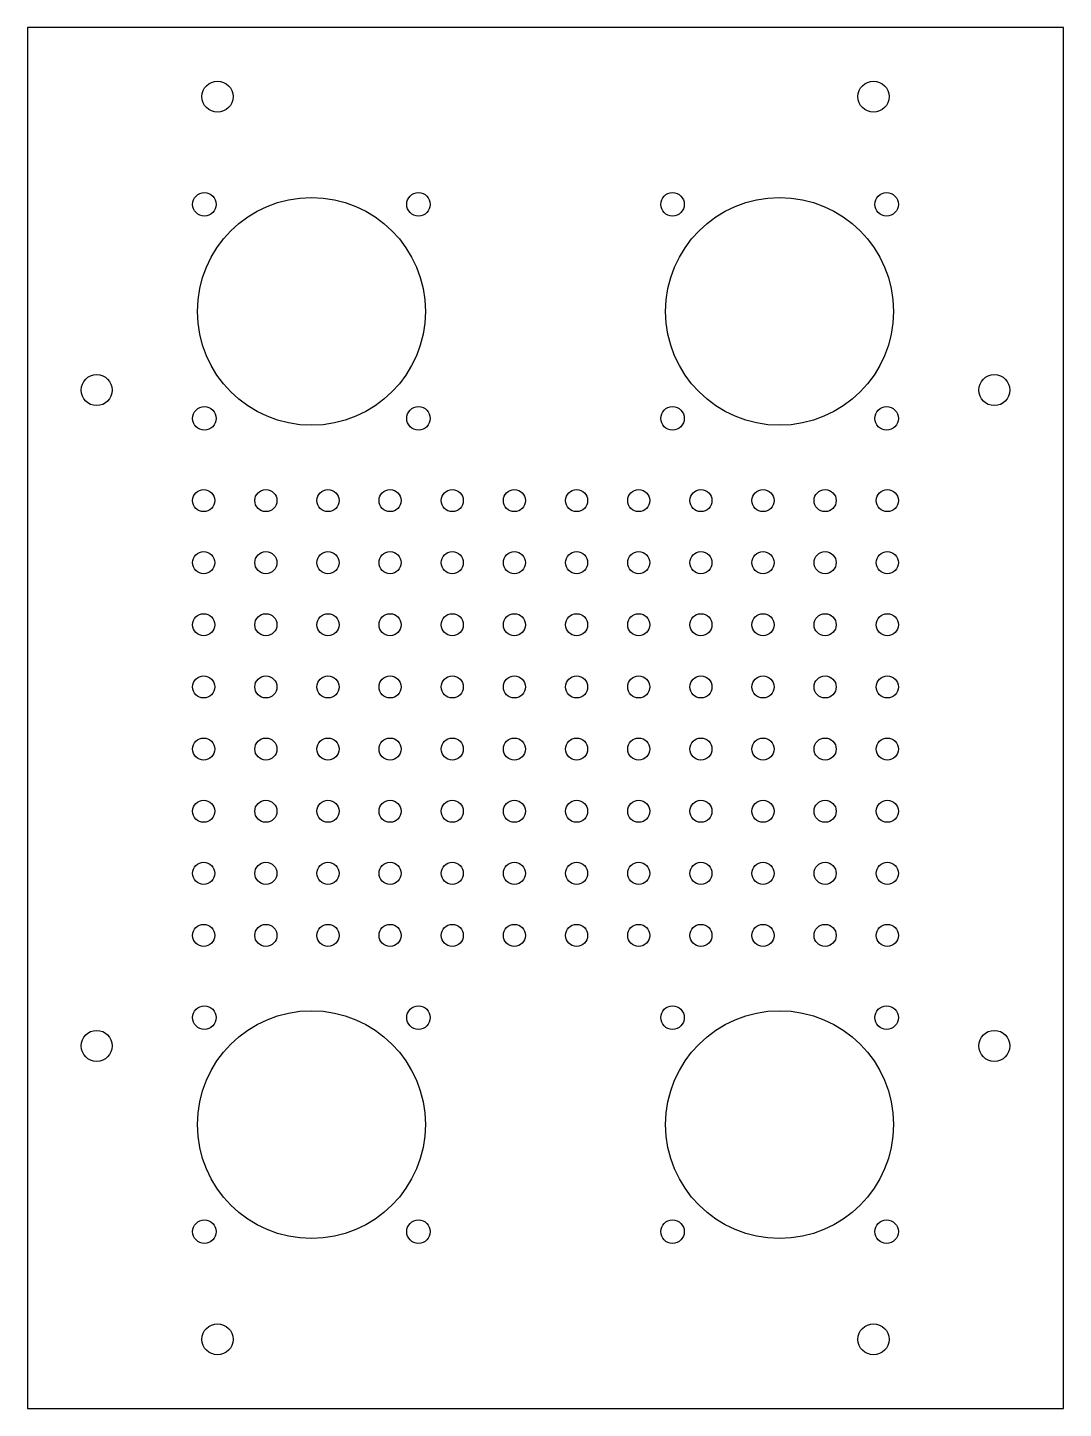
# Model space of a CAD drawing. Header units: millimetres. Extents: x -124 to 26, y -132 to 68.
import ezdxf

# ---------------------------------------------------------------- set-up
doc = ezdxf.new("R2010")
doc.units = ezdxf.units.MM

msp = doc.modelspace()

# ---------------------------------------------------------------- linework, layer by layer
at = {"color": 7, "linetype": 'Continuous', "lineweight": 25}
for p, q in [((25.5, 68.5), (-124.5, 68.5)), ((-124.5, 68.5), (-124.5, -131.5)), ((25.5, -131.5), (25.5, 68.5)), ((-124.5, -131.5), (25.5, -131.5))]:
    msp.add_line(p, q, dxfattribs=at)
for centre, radius in [((-97, 58.5), 2.25), ((-2, 58.5), 2.25), ((-98.9, 42.9), 1.7), ((-67.9, 42.9), 1.7), ((-31.1, 42.9), 1.7), ((-0.1, 42.9), 1.7), ((-83.4, 27.4), 16.5), ((-15.6, 27.4), 16.5), ((-114.5, 16), 2.25), ((15.5, 16), 2.25), ((-98.9, 11.9), 1.7), ((-67.9, 11.9), 1.7), ((-31.1, 11.9), 1.7), ((-0.1, 11.9), 1.7), ((-99, 0), 1.6), ((-90, 0), 1.6), ((-81, 0), 1.6), ((-72, 0), 1.6), ((-63, 0), 1.6), ((-54, 0), 1.6), ((-45, 0), 1.6), ((-36, 0), 1.6), ((-27, 0), 1.6), ((-18, 0), 1.6), ((-9, 0), 1.6), ((0, 0), 1.6), ((-99, -9), 1.6), ((-90, -9), 1.6), ((-81, -9), 1.6), ((-72, -9), 1.6), ((-63, -9), 1.6), ((-54, -9), 1.6), ((-45, -9), 1.6), ((-36, -9), 1.6), ((-27, -9), 1.6), ((-18, -9), 1.6), ((-9, -9), 1.6), ((0, -9), 1.6), ((-99, -18), 1.6), ((-90, -18), 1.6), ((-81, -18), 1.6), ((-72, -18), 1.6), ((-63, -18), 1.6), ((-54, -18), 1.6), ((-45, -18), 1.6), ((-36, -18), 1.6), ((-27, -18), 1.6), ((-18, -18), 1.6), ((-9, -18), 1.6), ((0, -18), 1.6), ((-99, -27), 1.6), ((-90, -27), 1.6), ((-81, -27), 1.6), ((-72, -27), 1.6), ((-63, -27), 1.6), ((-54, -27), 1.6), ((-45, -27), 1.6), ((-36, -27), 1.6), ((-27, -27), 1.6), ((-18, -27), 1.6), ((-9, -27), 1.6), ((0, -27), 1.6), ((-99, -36), 1.6), ((-90, -36), 1.6), ((-81, -36), 1.6), ((-72, -36), 1.6), ((-63, -36), 1.6), ((-54, -36), 1.6), ((-45, -36), 1.6), ((-36, -36), 1.6), ((-27, -36), 1.6), ((-18, -36), 1.6), ((-9, -36), 1.6), ((0, -36), 1.6), ((-99, -45), 1.6), ((-90, -45), 1.6), ((-81, -45), 1.6), ((-72, -45), 1.6), ((-63, -45), 1.6), ((-54, -45), 1.6), ((-45, -45), 1.6), ((-36, -45), 1.6), ((-27, -45), 1.6), ((-18, -45), 1.6), ((-9, -45), 1.6), ((0, -45), 1.6), ((-99, -54), 1.6), ((-90, -54), 1.6), ((-81, -54), 1.6), ((-72, -54), 1.6), ((-63, -54), 1.6), ((-54, -54), 1.6), ((-45, -54), 1.6), ((-36, -54), 1.6), ((-27, -54), 1.6), ((-18, -54), 1.6), ((-9, -54), 1.6), ((0, -54), 1.6), ((-99, -63), 1.6), ((-90, -63), 1.6), ((-81, -63), 1.6), ((-72, -63), 1.6), ((-63, -63), 1.6), ((-54, -63), 1.6), ((-45, -63), 1.6), ((-36, -63), 1.6), ((-27, -63), 1.6), ((-18, -63), 1.6), ((-9, -63), 1.6), ((0, -63), 1.6), ((-98.9, -74.9), 1.7), ((-83.4, -90.4), 16.5), ((-67.9, -74.9), 1.7), ((-31.1, -74.9), 1.7), ((-15.6, -90.4), 16.5), ((-0.1, -74.9), 1.7), ((-114.5, -79), 2.25), ((15.5, -79), 2.25), ((-98.9, -105.9), 1.7), ((-67.9, -105.9), 1.7), ((-31.1, -105.9), 1.7), ((-0.1, -105.9), 1.7), ((-97, -121.5), 2.25), ((-2, -121.5), 2.25)]:
    msp.add_circle(centre, radius, dxfattribs=at)

doc.saveas('drawing.dxf')
